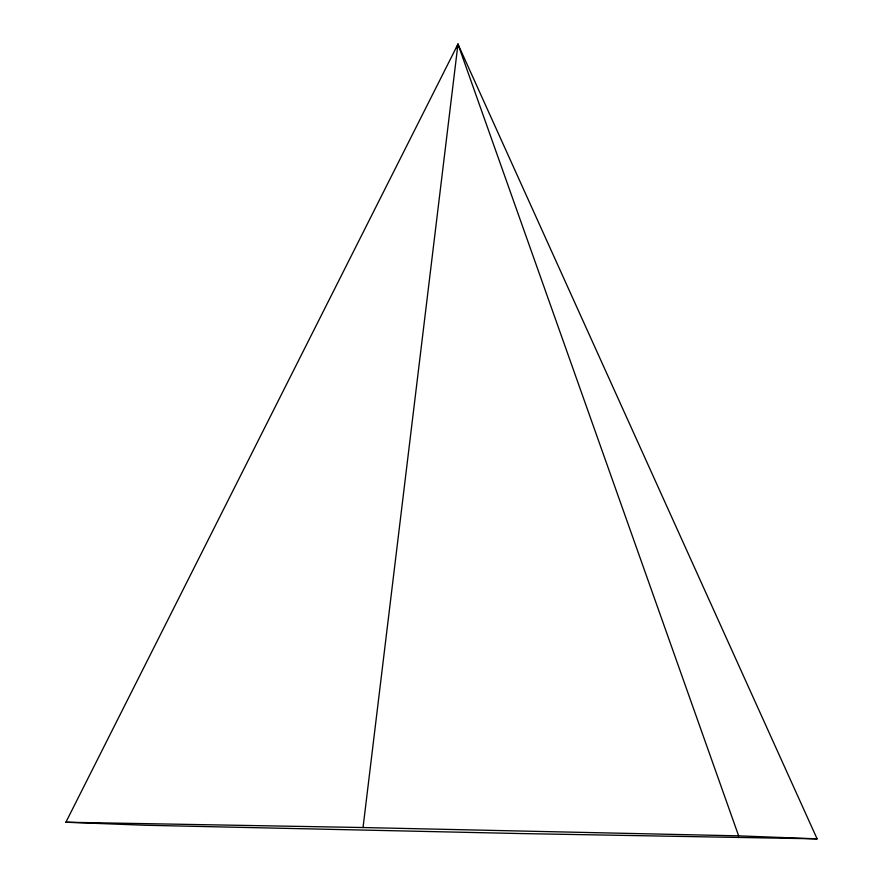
<?xml version="1.0" encoding="UTF-8"?>
<svg xmlns="http://www.w3.org/2000/svg" width="883" height="883" viewBox="0 0 883 883"><rect width="100%" height="100%" fill="white"/><g stroke="black" fill="none" stroke-linecap="round" stroke-linejoin="round"><path stroke-width="1.32" d="M65.894 822.228L363.034 827.537L457.968 44.15L817.106 838.85L519.966 833.541L144.359 825.23L65.894 822.228L457.968 44.15L738.641 835.848L817.106 838.85M456.434 47.98L457.968 44.15L458.189 46.898M363.034 827.537L738.641 835.848"/></g></svg>
